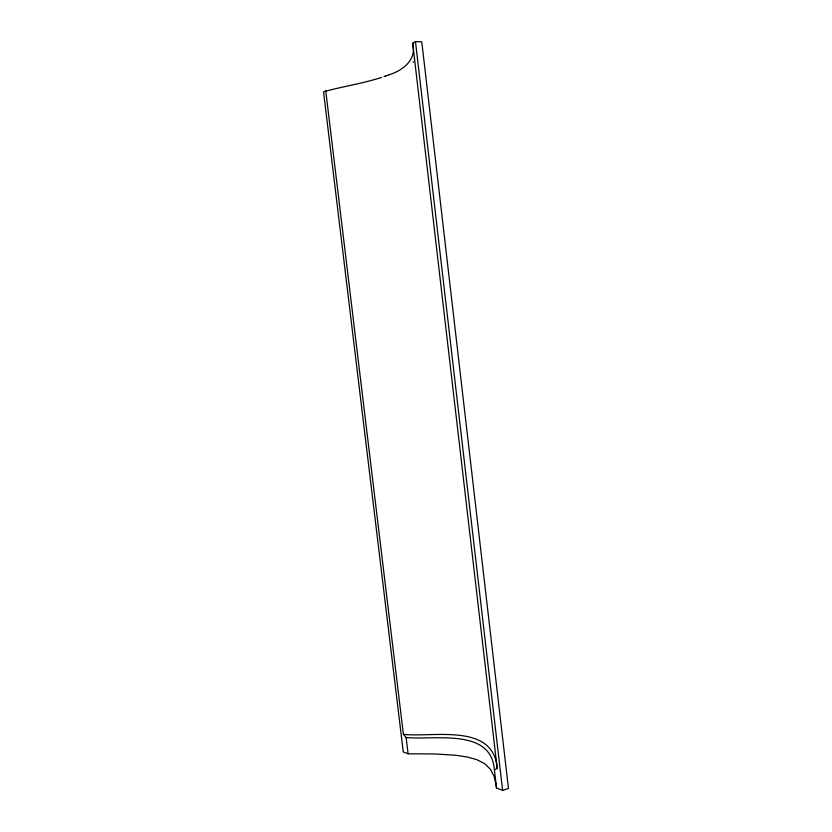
<?xml version="1.0" encoding="UTF-8"?>
<svg xmlns="http://www.w3.org/2000/svg" width="832" height="832" viewBox="0 0 832 832"><rect width="100%" height="100%" fill="white"/><g stroke="black" fill="none" stroke-linecap="round" stroke-linejoin="round"><path stroke-width="1.25" d="M413.514 61.734L413.078 62.296M381.451 77.428C362.523 83.668 342.514 86.403 323.534 91.811L403.26 751.941L408.096 753.802L434.897 753.958L455.198 755.206L467.199 756.974L476.59 759.554L484.619 763.63L490.391 769.215L494.229 776.62L496.34 786.282M415.48 41.6L412.682 43.129L497.193 768.456L494.406 769.881L496.517 788.039L502.622 790.4L508.466 788.486L421.782 41.829L415.48 41.6L502.622 790.4M389.168 74.745C401.918 70.928 416.094 60.434 413.005 45.365M388.877 74.849L385.902 75.93M385.601 76.045L384.977 76.253M384.665 76.367L384.041 76.575M325.718 90.626L403.395 734.344C432.64 737.599 491.234 723.06 496.933 765.742M403.395 734.344L406.13 737.516C434.252 740.355 491.254 727.522 494.406 769.881M412.703 43.233L412.994 45.282M406.13 737.516L408.096 753.802M496.943 765.846L497.182 768.321M496.35 786.386L496.517 788.039"/></g></svg>
